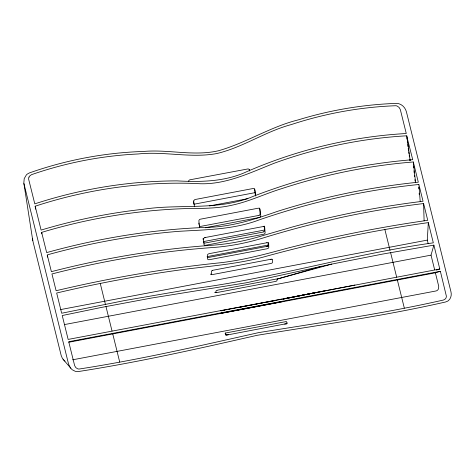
<?xml version="1.0" encoding="UTF-8"?>
<svg xmlns="http://www.w3.org/2000/svg" width="475" height="475" viewBox="0 0 475 475"><rect width="100%" height="100%" fill="white"/><g stroke="black" fill="none" stroke-linecap="round" stroke-linejoin="round"><path stroke-width="0.71" d="M428.177 243.651L427.304 240.112L428.313 222.615C374.152 230.292 320.488 241.46 267.71 255.853C241.632 263.423 214.504 265.697 187.667 268.915C143.622 274.663 99.887 282.779 56.667 293.022L61.673 313.239L124.379 300.592L193.088 288.752C274.039 278.213 352.444 254.078 433.319 242.838L428.313 222.615M259.059 215.3A2.013 1.544 -17.3 0 0 260.14 214.166L259.599 208.032M193.824 200.883L193.794 201.002A2.256 1.953 -20.5 0 0 193.77 201.608L194.465 206.744M434.655 269.818L431.021 255.14L433.883 245.124L381.526 254.279L331.758 264.1L277.145 279.068L321.925 266.172M260.472 213.495L260.217 213.833M286.152 321.765L286.11 321.753A2.333 0.38 -9.8 0 0 285.796 321.718A2.12 0.344 -9.8 0 0 285.338 321.729L225.969 332.933A1.977 0.321 -9.8 0 0 225.536 333.082L225.328 333.177A2.286 0.374 -9.8 0 0 225.203 333.254A2.541 0.416 -9.8 0 0 225.132 333.426L226.237 334.733A2.482 0.404 -9.8 0 0 226.373 334.786L226.468 334.81A2.173 0.356 -9.8 0 0 227.27 334.822A1.93 0.315 -9.8 0 0 227.626 334.786L228.404 334.673M331.758 264.1L246.531 282.738L151.163 298.11L101.816 307.349L62.237 315.531L68.151 339.417L259.504 303.288L439.797 269.01L433.883 245.124M263.364 231.942L263.162 232.02A1.894 1.235 -15.3 0 1 262.74 232.138L204.963 243.046A2.042 1.324 -15.3 0 1 204.642 243.04A1.864 1.211 -15.5 0 1 204.446 243.016M259.445 217.473L205.295 227.768M207.343 257.195A1.936 0.98 -13.9 0 0 208.958 257.373L266.344 246.507A1.953 0.992 -13.9 0 0 266.825 246.382L267.063 246.293A1.953 0.992 -13.9 0 0 268.143 245.45L268.143 242.458M35.18 206.203C87.05 189.222 141.924 181.331 196.478 183.54C224.218 185.701 249.583 172.906 274.615 163.091C317.003 147.701 361.606 138.379 406.642 135.808L412.739 159.689C358.085 164.089 304.125 176.635 253.003 196.43C218.162 211.108 179.687 203.638 143.266 209.255L142.862 209.297C108.395 213.091 74.296 220.103 41.093 230.09L35.18 206.203L35.578 209.131M436.246 270.085L439.797 269.01M68.845 342.243L435.391 272.804L440.367 271.302L446.358 296.097A6.65 5.575 11.6 0 1 446.298 296.863A6.199 5.195 11.4 0 1 445.966 297.985L445.859 298.193A4.922 4.127 11 0 1 445.39 298.894L443.525 300.016C382.423 313.85 320.376 322.65 258.59 332.631C199.162 345.972 139.757 359.652 79.521 368.974A3.165 2.719 -15.1 0 1 79.004 369.022A3.669 3.153 -15.1 0 1 78.476 368.992A3.8 3.266 -15.1 0 1 77.728 368.826L75.899 367.692L74.658 365.667L68.715 341.709L440.367 271.302M41.657 232.382C89.633 217.942 139.507 209.724 189.608 208.495C203.953 208.43 218.441 208.412 232.489 205.087C249.553 201.418 265.311 193.616 281.954 188.563L282.15 188.498C324.633 174.574 368.737 165.567 413.309 161.975L418.309 182.198C370.536 187.055 323.285 196.923 277.489 211.357C254.879 219.26 231.705 226.884 207.504 227.341C153.134 229.3 99.061 238.017 46.663 252.599L41.657 232.382L41.824 233.854M220.798 310.793L222.045 310.537M226.539 335.118L285.968 323.766A1.936 0.315 -9.8 0 0 286.651 323.588A1.823 0.297 -9.8 0 0 286.811 323.534A2.316 0.38 -9.9 0 0 287.375 323.125L286.312 321.836A2.559 0.416 -9.8 0 0 286.146 321.765M282.251 299.238L280.434 299.476M281.069 299.47L281.972 299.286L281.105 299.458M283.225 299.036L316.777 292.327L293.051 297.071M283.343 299.012L289.489 297.783M290.172 297.647L291.608 297.362M283.136 299.06L326.313 290.504M280.772 301.934L282.5 301.506L220.56 313.328L221.861 313.102M285.932 298.52L289.518 297.819M293.152 297.113L296.786 296.4M298.252 296.109L304.053 294.981M305.496 294.69L354.926 285.053M222.68 310.412L226.522 309.688M194.15 204.185L255.301 192.601M209.463 205.948L247.938 198.657M205.348 237.494L262.699 226.628A1.894 1.217 -15.2 0 1 263.126 226.593L263.334 226.581A2.013 1.306 -15.3 0 1 263.803 226.646M203.383 241.609L264.599 230.013M207.1 256.637L268.316 245.041M270.768 259.285L212.99 270.251A1.971 0.689 -12.7 0 0 212.693 270.334M60.758 309.552L427.304 240.112M64.475 324.579L431.021 255.14M227.976 309.409L279.52 299.648M224.568 310.187L221.225 310.816M228.202 309.498L229.657 309.219M233.296 308.53L234.751 308.257M238.385 307.568L242.018 306.88M243.473 306.607L247.107 305.918M250.747 305.229L252.201 304.95M253.656 304.677L257.29 303.988M260.923 303.299L262.378 303.02M266.012 302.332L269.652 301.643M271.106 301.37L274.74 300.681M222.282 313.019L279.632 302.153M72.622 359.807L435.89 290.991A3.01 2.583 -1.7 0 0 436.383 290.86L437.095 290.51A3.586 3.076 -1.7 0 0 437.748 289.97L438.265 289.263A4.893 4.192 -1.7 0 0 438.562 288.598L438.71 286.235L435.391 272.804M284.62 324.087L285.166 323.997A1.894 0.309 -9.8 0 1 285.588 323.95L285.683 323.944A2.06 0.338 -9.8 0 1 286.057 323.92A2.411 0.392 -9.7 0 1 286.645 323.974M266.825 246.382L268.292 246.187M418.879 184.484C364.384 190.03 310.585 202.077 258.839 220.014C233.13 229.757 205.396 229.662 178.374 231.361C134.039 234.977 90.078 242.963 47.233 254.891L51.383 271.664A469.051 237.536 -13.9 0 1 211.939 245.26A117.266 59.381 -13.9 0 0 262.711 235.642L291.525 227.228A469.051 237.536 -13.9 0 1 423.029 201.263L418.879 184.484L420.197 201.37M215.769 292.523L214.932 292.487L215.769 292.523A2.001 0.368 -11.7 0 0 216.475 292.57M211.405 274.307L210.763 274.158L211.405 274.307A1.965 0.689 -12.7 0 0 212.545 274.508A2.126 0.748 -12.8 0 0 212.877 274.479A1.936 0.683 -12.8 0 0 213.168 274.437L270.946 263.465A2.042 0.713 -12.8 0 0 271.261 263.37A1.864 0.653 -12.7 0 0 271.451 263.304A1.977 0.695 -12.7 0 0 272.472 262.491L272.638 259.635A2.013 0.707 -12.7 0 0 272.585 259.469A1.965 0.689 -12.8 0 0 272.359 259.308L272.223 259.267A1.965 0.689 -12.8 0 0 271.397 259.207M263.821 226.658L263.904 226.682A1.953 1.265 -15.3 0 1 264.527 227.092A1.894 1.217 -15.2 0 1 264.575 227.228A2.013 1.306 -15.3 0 1 264.7 227.483L265.115 232.703A1.965 1.277 -15.1 0 1 263.928 234.163A2.037 1.318 -15.3 0 1 263.726 234.24L205.948 245.219A1.894 1.223 -15.3 0 1 205.521 245.266L205.319 245.266A1.965 1.277 -15.4 0 1 204.826 245.189A1.793 1.164 -15.3 0 1 204.571 245.094A1.965 1.277 -15.4 0 1 203.983 244.506A2.042 1.318 -15.1 0 1 203.947 244.364L203.537 239.145A1.971 1.277 -15.3 0 1 204.434 237.833A1.864 1.211 -15.3 0 1 204.719 237.69M199.542 226.035L199.637 226.1A1.989 1.532 -17.5 0 0 199.892 226.237A1.93 1.484 -17.3 0 0 200.688 226.391L258.471 215.484A1.93 1.478 -17.2 0 0 259.077 215.282M64.564 360.792L64.968 361.101M64.167 360.454L62.32 358.215L61.168 355.431L32.781 240.641L23.821 182.952L24.225 178.612L26.357 174.931A7.731 6.703 -15.6 0 1 27.295 174.076L29.379 172.93C66.073 159.992 104.743 152.659 143.634 151.448C168.518 149.251 193.652 156.429 218.263 150.807C245.818 143.106 270.239 126.831 298.181 119.902C330.024 110.123 363.149 104.542 396.441 103.39C401.185 103.342 405.27 107.314 406.398 111.75L450.959 291.798C451.725 294.809 451.007 298.312 448.626 300.426A7.731 6.448 10.8 0 1 447.688 301.132L445.592 301.981C383.307 316.184 320.013 324.977 257.04 335.326C197.838 348.804 138.569 362.211 78.529 371.521L75.311 371.331L72.117 369.698L63.009 359.213M215.686 292.457L216.137 290.801A2.072 0.374 -11.8 0 1 216.333 290.617A2.007 0.368 -11.7 0 1 216.695 290.445A1.918 0.35 -11.8 0 1 217.128 290.296M70.627 368.238L68.602 364.23L23.904 183.54M225.477 333.106L226.029 335.291L225.536 333.082M423.599 203.549L427.749 220.323C380.243 227.056 333.129 236.485 286.657 248.395C263.56 254.725 240.285 260.888 216.374 263.18C162.426 268.868 108.882 278.231 56.103 290.73L51.947 273.956A469.051 237.536 -13.9 0 1 212.509 247.552A117.266 59.381 -13.9 0 0 263.275 237.933A469.051 237.536 -13.9 0 1 423.599 203.549L424.11 220.863M384.881 229.538L390.022 250.325M390.593 252.611L396.661 277.139M397.225 279.431L404.326 308.121M100.255 283.456L105.403 304.238M105.967 306.535L112.041 331.057M112.605 333.349L119.706 362.039M249.654 170.626L249.63 170.507A2.482 2.328 -25.5 0 0 249.44 169.961A2.31 2.167 -25.5 0 0 249.042 169.421L248.953 169.332A2.037 1.912 -25.6 0 0 248.484 169.035A1.823 1.71 -25.9 0 0 248.069 168.904L189.905 179.811A1.841 1.728 -25.6 0 0 189.543 179.96L189.454 180.013A1.936 1.823 -25.6 0 0 189.169 180.215A1.823 1.71 -25.7 0 0 189.02 180.369A2.316 2.173 -25 0 0 188.557 181.165M249.286 169.599L249.5 170.988M32.781 240.641L32.633 238.747M406.826 135.803L410.192 160.675M406.855 137.898L407.051 139.365M407.348 141.556L407.544 143.023M407.746 144.483L408.043 146.68M408.239 148.141L408.536 150.338M408.732 151.798L409.028 153.995M409.23 155.456L409.426 156.922M409.723 159.119L409.919 160.58M255.734 195.854L254.944 189.994A2.155 1.864 -20.2 0 0 253.971 188.694A1.924 1.668 -20.3 0 0 253.329 188.533A1.858 1.609 -20.1 0 0 252.789 188.563L195.118 199.512A1.847 1.603 -20.1 0 0 194.453 199.898A2.102 1.823 -20.2 0 0 193.824 200.883M254.529 188.818L255.425 195.474M193.545 201.845L193.842 204.042M413.309 161.975L415.589 182.602M413.476 166.315L413.636 167.788M413.963 170.739L414.206 172.947M414.449 175.156L414.616 176.629M414.942 179.58L415.103 181.052M198.805 223.06L198.96 224.455M418.713 187.334L418.825 188.801M419.17 193.206L419.288 194.673M264.207 226.076L264.557 230.553A2.037 1.318 -15 0 1 264.527 230.785L264.468 230.957A1.971 1.271 -15.5 0 1 263.364 231.937M203.086 238.397L203.205 239.869M47.286 255.627L47.405 257.094M211.339 274.235A1.965 0.689 -12.7 0 1 211.298 274.123L211.464 271.225A1.971 0.689 -12.7 0 1 212.479 270.412M271.391 259.207A2.126 0.742 -12.7 0 0 271.059 259.243A1.936 0.683 -12.8 0 0 270.768 259.285M212.491 270.418A1.858 0.647 -12.8 0 1 212.681 270.352M216.446 292.57A2.001 0.368 -11.8 0 0 217.283 292.475L275.262 281.479A1.93 0.356 -11.7 0 0 276.046 281.259A1.989 0.362 -11.7 0 0 276.296 281.164L276.385 281.129A2.019 0.368 -11.9 0 0 276.658 280.992A2.078 0.38 -11.7 0 0 276.854 280.808L277.317 279.193A2.054 0.374 -11.7 0 0 276.961 279.045L276.866 279.039A1.936 0.356 -11.8 0 0 275.939 279.104A2.001 0.362 -11.7 0 0 275.702 279.146L218.162 290.041A1.983 0.362 -11.7 0 0 217.841 290.106L217.728 290.13A1.906 0.35 -11.7 0 0 217.425 290.213M204.422 243.01A2.042 1.324 -15.3 0 1 203.502 242.511M205.319 237.506A1.864 1.211 -15.3 0 0 205.004 237.583L204.921 237.607A1.971 1.277 -15.3 0 0 204.737 237.678M199.542 226.035A2.019 1.556 -17.5 0 1 199.245 225.726M199.737 227.739A2.042 1.573 -17.2 0 1 199.643 227.519L198.894 221.023A2.078 1.597 -17.3 0 1 198.972 220.4A2.007 1.544 -17.5 0 1 199.268 219.895L199.346 219.794A1.936 1.49 -17.1 0 1 199.643 219.533L199.916 219.361A1.918 1.467 -17.3 0 1 200.207 219.224L258.18 208.21A2.001 1.538 -17.3 0 1 258.412 208.198A1.936 1.484 -17.1 0 1 259.54 208.543L259.653 208.626A2.072 1.591 -17.1 0 1 260.062 209.368L260.757 215.674A2.078 1.597 -17.6 0 1 260.68 216.297A1.983 1.526 -17.4 0 1 260.009 217.164A1.953 1.502 -17.3 0 1 259.736 217.336M255.425 195.474A2.244 1.947 -19.5 0 1 255.408 195.89M29.011 177.098L28.922 177.329A6.276 5.409 -15.9 0 0 28.678 178.303A6.656 5.736 -16.1 0 0 28.619 179.099L34.794 203.858C80.619 188.884 128.773 180.981 176.991 180.88C200.616 182.151 225.174 181.824 247.042 171.558C297.356 149.72 351.482 136.598 406.262 133.511L400.318 109.553L399.077 107.433L397.242 106.103A3.8 3.2 11 0 0 396.494 105.848A3.663 3.087 11 0 0 395.966 105.753A3.165 2.666 11 0 0 395.443 105.741C360.127 107.095 325.031 113.472 291.46 124.515C265.454 131.427 242.885 147.434 216.719 153.556C190.736 158.365 164.368 151.115 138.183 153.971C101.846 155.693 65.793 162.747 31.439 174.693L29.587 176.088A4.863 4.204 -15.4 0 0 29.224 176.658L29.011 177.098M266.73 242.761L209.374 253.626A1.953 0.992 -13.9 0 0 207.492 254.992L207.617 259.035A1.953 0.992 -13.9 0 0 209.558 259.659L266.938 248.787A1.953 0.992 -13.9 0 0 268.791 247.428L268.672 243.384A1.953 0.992 -13.9 0 0 268.363 242.921L268.298 242.885A1.983 1.003 -13.9 0 0 268.025 242.773A1.953 0.992 -13.9 0 0 267.366 242.695L267.259 242.701A1.983 1.003 -13.9 0 0 266.831 242.743L266.73 242.761"/></g></svg>
